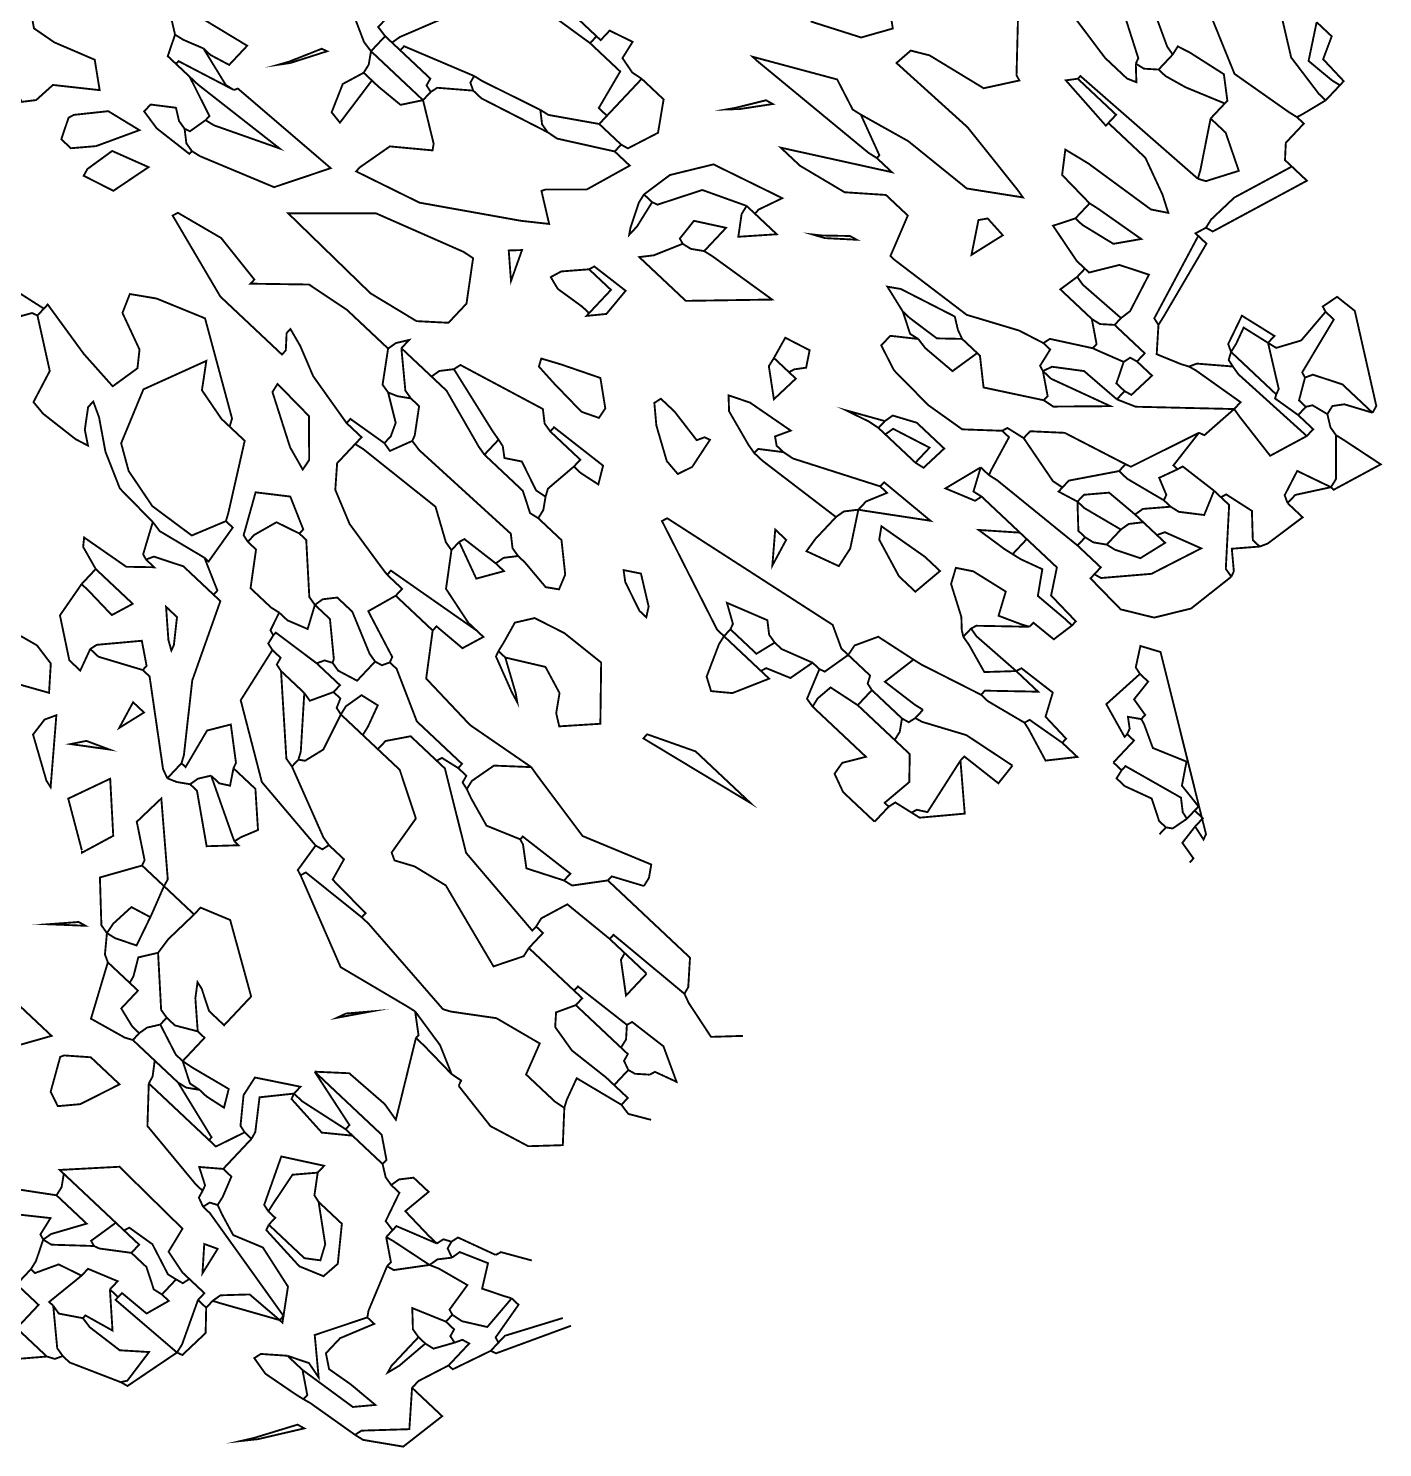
# Model space of a CAD drawing. Header units: inches. Extents: x -3368894 to 5148796, y 84 to 10864301.
# Drawn here: x 503432.656 to 503435.829, y 4346116.217 to 4346119.541 of the extents above; entities that cross this region are included whole.
import ezdxf

# ---------------------------------------------------------------- set-up
doc = ezdxf.new("R2010")
doc.units = ezdxf.units.IN
doc.header["$MEASUREMENT"] = 0
doc.layers.add('cp_alberi_linea', color=103, linetype='Continuous')

# ---------------------------------------------------------------- blocks, each defined once
blk = doc.blocks.new('A$C03A07DC0')
at = {"layer": 'cp_alberi_linea', "const_width": 0.00661}
for points in [[(5.2227, 21.4623), (5.2955, 21.4689), (5.3087, 21.5351), (5.3285, 21.5351)], [(4.9647, 20.953), (4.9581, 20.9265), (4.892, 20.8868), (4.8589, 20.953), (5.2161, 21.5086), (5.2359, 21.5152), (5.2227, 21.4623)], [(5.0772, 21.0654), (5.0838, 21.0853), (5.1235, 21.1647), (5.0772, 21.2837), (5.1499, 21.33), (5.1632, 21.4226), (5.183, 21.4226)], [(5.2558, 21.1382), (5.2359, 21.1382), (5.183, 21.3565), (5.2161, 21.3962), (5.2227, 21.4226)], [(5.2227, 21.4623), (5.183, 21.4623), (5.183, 21.4226)], [(5.183, 21.4226), (5.2227, 21.4226)], [(5.2227, 21.4226), (5.2822, 21.4094), (5.2955, 21.3896)], [(5.2558, 21.1382), (5.2889, 21.1448), (5.2889, 21.1845), (5.2558, 21.2837), (5.2955, 21.3565), (5.2955, 21.3896)], [(5.2955, 21.3896), (5.3285, 21.3896)], [(5.2558, 21.1382), (5.2558, 21.0985)], [(5.1499, 21.0654), (5.1499, 21.0985), (5.2227, 21.0985), (5.2558, 21.0985)], [(3.8799, 20.8802), (3.8733, 20.9133), (3.8468, 21.0654), (4.0254, 21.0059), (4.0254, 20.9927)], [(4.9647, 20.953), (5.1235, 20.9397), (5.1632, 21.0654), (5.1499, 21.0654)], [(5.0772, 21.0654), (5.0573, 21.0654), (5.0441, 20.9993), (4.9647, 20.9927), (4.9647, 20.953)], [(5.0772, 21.0654), (5.1036, 21.0257), (5.1301, 21.0588), (5.1499, 21.0654)], [(8.0076, 21.0654), (8.259, 20.9397), (8.2656, 20.9199)], [(8.0076, 21.0257), (8.1928, 20.9199), (8.2259, 20.9199)], [(3.8799, 20.8802), (3.9923, 20.986), (4.0254, 20.9927)], [(4.0254, 20.9927), (4.0651, 20.867), (4.1577, 20.8934), (4.1709, 20.9199)], [(4.0254, 20.9927), (4.1312, 20.9199), (4.1709, 20.9199)], [(4.1709, 20.9199), (4.1709, 20.953), (4.1709, 20.9927), (4.3231, 20.9662), (4.3495, 20.953)], [(5.3682, 20.7744), (5.3748, 20.8008), (5.4145, 20.9199), (5.3285, 20.9927), (5.3285, 20.953), (5.3285, 20.9199)], [(4.3495, 20.953), (4.3495, 20.9199), (4.2768, 20.8471), (4.2966, 20.7413), (4.3165, 20.7347)], [(4.4951, 20.953), (4.4884, 20.9199), (4.3165, 20.7744), (4.3165, 20.7347)], [(4.3495, 20.953), (4.4223, 20.8868), (4.4752, 20.9464), (4.4951, 20.953)], [(4.4951, 20.953), (4.6737, 20.9265), (4.7861, 20.8537), (4.8457, 20.7479), (4.839, 20.5958), (4.8192, 20.5958)], [(8.808, 20.7744), (8.8014, 20.8074), (8.722, 20.9265), (8.55, 20.953), (8.55, 20.8471), (8.55, 20.8074)], [(3.5888, 20.5561), (3.5822, 20.5362), (3.5227, 20.5495), (3.516, 20.6288), (3.7079, 20.9133), (3.7343, 20.9199)], [(3.7343, 20.9199), (3.7343, 20.7744), (3.7806, 20.6751), (3.8071, 20.6619)], [(3.7343, 20.9199), (3.7806, 20.8273), (3.8137, 20.8008), (3.8468, 20.8074)], [(3.8468, 20.8074), (3.8733, 20.8471), (3.8799, 20.8802)], [(5.2558, 20.6288), (5.2359, 20.6355), (5.2227, 20.7744), (5.3021, 20.8141), (5.3087, 20.9199), (5.3285, 20.9199)], [(5.3285, 20.9199), (5.3484, 20.781), (5.3682, 20.7744)], [(8.0804, 20.8471), (8.0804, 20.8802), (8.2193, 20.9001), (8.2259, 20.9199)], [(8.2259, 20.9199), (8.2656, 20.9199)], [(8.2656, 20.9199), (8.4045, 20.867), (8.4045, 20.8471)], [(8.55, 20.8074), (8.6625, 20.9001), (8.7816, 20.781), (8.808, 20.7744)], [(5.5071, 20.8471), (5.5865, 20.8537), (5.5998, 20.7016), (5.6196, 20.7016)], [(5.5071, 20.8471), (5.5402, 20.6553), (5.613, 20.5098), (5.6196, 20.4833)], [(5.6196, 20.7016), (5.7453, 20.8405), (5.8644, 20.7347), (5.871, 20.7016)], [(8.1201, 20.5958), (8.087, 20.6024), (8.0473, 20.7016), (8.1267, 20.7479), (8.0936, 20.8207), (8.0804, 20.8471)], [(8.0804, 20.8471), (8.2127, 20.8537), (8.259, 20.7744), (8.2656, 20.7347)], [(8.4045, 20.8471), (8.3714, 20.8471), (8.2987, 20.8471), (8.3053, 20.8207), (8.3317, 20.8074)], [(8.4045, 20.8471), (8.517, 20.8074), (8.55, 20.8074)], [(3.8468, 20.8074), (3.86, 20.7479), (3.8799, 20.7347)], [(3.9196, 20.7347), (3.9196, 20.7744), (3.9196, 20.8074), (3.9526, 20.8074)], [(3.9526, 20.8074), (4.0915, 20.7611), (4.0651, 20.5891), (4.0585, 20.5561)], [(3.9526, 20.8074), (3.9592, 20.4833), (3.9526, 20.4502)], [(4.5678, 20.6619), (4.5414, 20.6751), (4.4951, 20.8074), (4.6803, 20.7413), (4.8126, 20.6222), (4.8192, 20.5958)], [(5.3682, 20.7744), (5.4013, 20.6288), (5.4013, 20.5958)], [(6.85, 20.8074), (6.9294, 20.7281), (6.8963, 20.5891), (6.8831, 20.5561)], [(7.2866, 20.7744), (7.3263, 20.7016), (7.3196, 20.6619)], [(7.9348, 20.8074), (7.9878, 20.7082), (8.0076, 20.7016)], [(8.3317, 20.8074), (8.3251, 20.781), (8.2987, 20.7744), (8.2987, 20.7347)], [(8.3317, 20.8074), (8.3979, 20.7678), (8.4045, 20.7347)], [(8.808, 20.7744), (8.8345, 20.5825), (8.8411, 20.5561)], [(3.8071, 20.6619), (3.8799, 20.7016), (3.8799, 20.7347)], [(3.8799, 20.7347), (3.9196, 20.7347)], [(3.9196, 20.7347), (3.9328, 20.6355), (3.9196, 20.6288)], [(4.3165, 20.7016), (4.4024, 20.7347), (4.4554, 20.6619), (4.462, 20.6288)], [(4.3165, 20.7347), (4.3165, 20.7016)], [(5.2558, 20.6288), (5.2558, 20.6619), (5.2558, 20.7347), (5.3815, 20.5958), (5.4013, 20.5958)], [(5.6196, 20.7016), (5.8313, 20.7413), (5.8511, 20.7082), (5.871, 20.7016)], [(7.1014, 20.4833), (7.0815, 20.4899), (7.0683, 20.6288), (7.1278, 20.7479), (7.1543, 20.6685), (7.1741, 20.6619)], [(8.2656, 20.7347), (8.259, 20.7148), (8.1531, 20.7016), (8.1796, 20.5891), (8.1928, 20.5561)], [(8.2656, 20.7347), (8.2987, 20.7347)], [(8.2987, 20.7347), (8.345, 20.6156), (8.3979, 20.6685), (8.4045, 20.7016)], [(8.4045, 20.7347), (8.4045, 20.7016)], [(8.4045, 20.7347), (8.5236, 20.7214), (8.5699, 20.7082), (8.5434, 20.7016), (8.4442, 20.7016), (8.4045, 20.7016)], [(8.4773, 20.523), (8.4773, 20.5561), (8.5963, 20.5032), (8.6691, 20.5032), (8.7022, 20.5495), (8.6889, 20.6421), (8.6823, 20.7545), (8.7419, 20.7016), (8.7683, 20.4833)], [(4.3165, 20.7016), (4.3297, 20.5627), (4.3495, 20.5561)], [(4.5678, 20.6619), (4.5678, 20.7016), (4.667, 20.6751), (4.7067, 20.5891), (4.7134, 20.5561)], [(5.871, 20.7016), (5.8842, 20.6355), (5.9107, 20.6288)], [(8.0076, 20.7016), (8.0539, 20.5627), (8.0804, 20.5561)], [(3.5888, 20.5561), (3.5888, 20.5958), (3.8005, 20.6421), (3.8071, 20.6619)], [(3.8071, 20.4833), (3.8997, 20.6222), (3.9196, 20.6288)], [(3.9196, 20.6288), (3.9196, 20.4502), (3.9196, 20.4105)], [(4.462, 20.6288), (4.462, 20.5958)], [(4.462, 20.6288), (4.5347, 20.5627), (4.5678, 20.5561)], [(4.5678, 20.6619), (4.5678, 20.6288), (4.5678, 20.5958)], [(4.892, 20.3378), (4.892, 20.3775), (4.892, 20.4833), (4.978, 20.5362), (4.9846, 20.6619), (5.0044, 20.6619)], [(4.9647, 20.3378), (4.9581, 20.3709), (4.9316, 20.4502), (5.011, 20.5032), (5.0044, 20.6288), (5.0044, 20.6619)], [(5.0044, 20.6619), (5.0838, 20.6487), (5.0904, 20.5561), (5.1102, 20.5561)], [(5.2558, 20.6288), (5.3352, 20.5495), (5.3021, 20.4436), (5.2955, 20.4105)], [(5.2558, 20.6288), (5.2624, 20.4436), (5.2558, 20.4105)], [(5.7254, 20.4833), (5.7254, 20.523), (5.7254, 20.5561), (5.7982, 20.6222), (5.9107, 20.609), (5.9107, 20.6288)], [(5.8379, 20.1923), (5.8379, 20.2319), (5.8379, 20.4502), (5.9107, 20.4039), (5.957, 20.4105), (5.9834, 20.4767), (5.9834, 20.5958), (5.9834, 20.6288)], [(5.9107, 20.6288), (5.9437, 20.6288), (5.9834, 20.6288)], [(7.1741, 20.6619), (7.2072, 20.6222), (7.2138, 20.5958)], [(7.3196, 20.6619), (7.2866, 20.6619), (7.2866, 20.6288), (7.2866, 20.5958)], [(7.3196, 20.6619), (7.3593, 20.4833), (7.4387, 20.5098), (7.4652, 20.523)], [(8.9138, 20.6288), (9.0528, 20.5362), (9.0991, 20.4965), (9.0594, 20.523), (8.9205, 20.6024), (8.9138, 20.6288)], [(4.3495, 20.5561), (4.4157, 20.5296), (4.4421, 20.5891), (4.462, 20.5958)], [(4.462, 20.5958), (4.4951, 20.4502), (4.4951, 20.4105)], [(4.5678, 20.5958), (4.6075, 20.5627), (4.6406, 20.5561)], [(4.5678, 20.5958), (4.5678, 20.5561)], [(4.7861, 20.4833), (4.7861, 20.523), (4.7861, 20.5958), (4.8192, 20.5958)], [(5.4013, 20.5958), (5.4675, 20.3709), (5.4741, 20.3378)], [(7.2138, 20.5958), (7.2006, 20.5627), (7.1741, 20.5561), (7.1741, 20.523)], [(7.1741, 20.3047), (7.2403, 20.2716), (7.28, 20.3047), (7.2998, 20.4039), (7.2866, 20.5561), (7.2866, 20.5958)], [(7.2138, 20.5958), (7.2469, 20.5958), (7.2866, 20.5958)], [(7.4652, 20.523), (7.5644, 20.609), (7.6504, 20.523), (7.6901, 20.3775), (7.6636, 20.1989)], [(8.0804, 20.5561), (8.1068, 20.5627), (8.1201, 20.5958)], [(8.1201, 20.5958), (8.1597, 20.5627), (8.1928, 20.5561)], [(3.5888, 20.5561), (3.7211, 20.5627), (3.8005, 20.5164), (3.8071, 20.4833)], [(4.0585, 20.5561), (4.0254, 20.5561), (4.0519, 20.3642), (4.0585, 20.3378)], [(4.0585, 20.5561), (4.29, 20.2981), (4.3165, 20.2319)], [(4.0585, 20.5561), (4.1974, 20.5428), (4.204, 20.523)], [(4.204, 20.523), (4.3495, 20.5362), (4.3495, 20.5561)], [(4.204, 20.523), (4.4554, 20.4304), (4.462, 20.4105)], [(4.5678, 20.5561), (4.5744, 20.437), (4.6406, 20.3775), (4.6737, 20.3775)], [(4.6406, 20.5561), (4.6737, 20.4105), (4.6737, 20.3775)], [(4.6406, 20.5561), (4.6737, 20.5561), (4.7134, 20.5561)], [(4.7134, 20.5561), (4.7398, 20.5164), (4.7464, 20.4833)], [(5.2955, 20.4105), (5.2822, 20.3907), (5.2492, 20.3576), (5.1896, 20.2518), (5.1367, 20.2253), (5.1036, 20.2782), (5.0772, 20.4105), (5.1566, 20.4502), (5.1235, 20.5296), (5.1102, 20.5561)], [(5.1102, 20.5561), (5.2359, 20.4172), (5.2558, 20.4105)], [(6.7772, 20.0864), (6.7772, 20.1195), (6.7772, 20.4833), (6.8566, 20.5495), (6.8831, 20.5561)], [(6.8831, 20.5561), (6.9029, 20.2319), (6.9227, 20.2319)], [(7.1014, 20.4833), (7.141, 20.5164), (7.1741, 20.523)], [(7.1741, 20.523), (7.1741, 20.3378), (7.1741, 20.3047)], [(7.4652, 19.544), (7.4652, 19.5771), (7.5049, 19.974), (7.4916, 20.0004), (7.399, 20.1327), (7.3593, 20.3047), (7.4718, 20.3444), (7.4718, 20.4833), (7.4652, 20.523)], [(8.1201, 20.523), (8.1201, 20.4833), (8.1134, 20.3642), (8.0076, 20.3775), (8.0076, 20.3047), (8.0473, 20.2716), (8.0804, 20.265)], [(8.0804, 20.5561), (8.0936, 20.5296), (8.1201, 20.523)], [(8.1201, 20.523), (8.173, 20.3775), (8.1928, 20.3775)], [(8.1928, 20.5561), (8.2193, 20.4039), (8.2259, 20.3775)], [(8.1928, 20.5561), (8.292, 20.4767), (8.2987, 20.4502)], [(8.2987, 20.4502), (8.4574, 20.5098), (8.4773, 20.523)], [(8.4773, 20.523), (8.6493, 20.4304), (8.7485, 20.5428), (8.7352, 20.4833), (8.7683, 20.4105)], [(8.7683, 20.4105), (8.8279, 20.3378), (8.8543, 20.3312), (8.8675, 20.3973), (8.8477, 20.523), (8.8411, 20.5561)], [(8.7683, 20.4833), (8.8212, 20.5561), (8.8411, 20.5561)], [(3.9196, 20.4105), (3.9063, 20.3841), (3.8005, 20.351), (3.774, 20.4833), (3.8071, 20.4833)], [(3.8071, 20.4833), (3.8269, 20.3841), (3.8865, 20.4039), (3.9196, 20.4105)], [(4.6737, 20.3775), (4.7464, 20.4502), (4.7464, 20.4833)], [(4.7464, 20.4833), (4.7861, 20.4833)], [(4.7861, 20.4833), (4.8126, 20.1195), (4.8192, 20.0864)], [(5.4741, 20.3378), (5.5998, 20.3179), (5.5865, 20.4502), (5.5799, 20.4833)], [(5.5799, 20.4833), (5.6196, 20.4833)], [(5.6196, 20.4833), (5.6461, 20.4767), (5.6527, 20.4502)], [(5.6527, 20.4502), (5.6924, 20.4767), (5.7254, 20.4833)], [(5.7254, 20.4833), (5.7254, 20.3378), (5.7254, 20.3047)], [(7.1014, 20.4833), (7.1212, 20.265), (7.141, 20.265)], [(8.7683, 20.4833), (8.7683, 20.4502), (8.7683, 20.4105)], [(3.9196, 20.4105), (3.946, 20.4238), (3.9526, 20.4502)], [(3.9526, 20.4502), (4.032, 20.351), (4.0585, 20.3378)], [(5.6527, 20.4502), (5.6527, 20.3378), (5.6527, 20.3047)], [(8.2259, 20.3775), (8.2788, 20.4502), (8.2987, 20.4502)], [(4.462, 20.4105), (4.5281, 20.179), (4.6075, 20.0864), (4.6406, 20.0864)], [(4.462, 20.4105), (4.4951, 20.4105)], [(4.4951, 20.4105), (4.6406, 20.3047), (4.6737, 20.3047)], [(4.6737, 20.3775), (4.6935, 20.3047), (4.6737, 20.3047)], [(5.2558, 20.4105), (5.2955, 20.4105)], [(6.9227, 20.4105), (7.0286, 20.4105), (6.9492, 20.3113), (6.9227, 20.3047)], [(6.9227, 20.4105), (6.9227, 20.3378), (6.9227, 20.3047)], [(8.0804, 20.265), (8.0804, 20.3047), (8.1862, 20.3378), (8.1928, 20.3775)], [(8.1928, 20.3775), (8.2259, 20.3775)], [(4.0254, 20.1592), (4.1048, 20.2253), (4.0717, 20.3113), (4.0585, 20.3378)], [(4.892, 20.3378), (4.892, 20.3047)], [(4.892, 20.3047), (4.9846, 20.1923), (4.9713, 20.3047), (4.9647, 20.3378)], [(4.892, 20.3378), (4.9316, 20.3378), (4.9647, 20.3378)], [(5.4741, 20.3378), (5.5005, 20.1923), (5.5799, 20.1526), (5.6196, 20.1592)], [(4.6406, 20.0864), (4.6803, 20.265), (4.6737, 20.3047)], [(4.892, 20.3047), (4.892, 20.1592), (4.892, 20.1195)], [(5.6527, 20.3047), (5.6461, 20.2782), (5.6196, 20.265), (5.6196, 20.1923), (5.6196, 20.1592)], [(5.6527, 20.3047), (5.6924, 20.3047), (5.7254, 20.3047)], [(5.7254, 20.3047), (5.7453, 20.1923), (5.8048, 20.1856), (5.8379, 20.1923)], [(6.9227, 20.3047), (6.9227, 20.265), (6.9227, 20.2319)], [(7.141, 20.265), (7.141, 20.3047), (7.1741, 20.3047)], [(8.4773, 20.0467), (8.4971, 20.0533), (8.5103, 20.2253), (8.4773, 20.3113), (8.4111, 20.3179), (8.2987, 20.2319), (8.2987, 20.1592), (8.2987, 20.1195)], [(8.55, 19.8681), (8.5633, 19.9012), (8.5897, 19.9806), (8.55, 20.0864), (8.5897, 20.2452), (8.6956, 20.3179), (8.6956, 20.3047)], [(8.5897, 19.835), (8.5897, 19.8681), (8.6757, 20.3047), (8.6956, 20.3047)], [(8.6956, 20.3047), (8.7948, 20.1129), (8.808, 20.0864)], [(8.6956, 20.3047), (8.7022, 20.1658), (8.7749, 20.093), (8.808, 20.0864)], [(4.1709, 20.1923), (4.1709, 20.2319), (4.1709, 20.265), (4.2701, 20.2584), (4.2768, 20.2319)], [(4.204, 20.1592), (4.2768, 20.1923), (4.2768, 20.2319)], [(4.2768, 20.2319), (4.3165, 20.2319)], [(4.3165, 20.2319), (4.3231, 20.0798), (4.3892, 19.9872), (4.4223, 19.974)], [(4.4223, 19.974), (4.4223, 20.0136), (4.3495, 20.2319), (4.4884, 20.0864), (4.4951, 20.0467)], [(6.2348, 20.265), (6.3274, 19.835), (6.3076, 19.835), (6.2348, 20.0004), (6.2348, 20.2319), (6.2348, 20.265)], [(6.9227, 20.2319), (6.936, 20.0401), (7.0352, 20.007), (7.0683, 20.0136)], [(7.141, 20.265), (7.141, 20.0864), (7.141, 20.0467)], [(8.0473, 20.1923), (8.0737, 20.2319), (8.0804, 20.265)], [(8.2987, 20.1195), (8.3913, 20.2386), (8.4442, 20.265), (8.4773, 20.2187), (8.4773, 20.0864), (8.4773, 20.0467)], [(3.2978, 20.1195), (3.2978, 20.1592), (3.2978, 20.1923), (3.655, 20.0732), (3.6616, 20.0467)], [(4.1312, 20.0467), (4.1312, 20.0864), (4.1312, 20.1923), (4.1709, 20.1923)], [(4.1709, 20.1923), (4.1775, 20.1658), (4.204, 20.1592)], [(5.183, 20.1923), (5.2955, 20.179), (5.2955, 20.0996), (5.2492, 19.9607), (5.2095, 19.9343), (5.183, 20.1195), (5.183, 20.1923)], [(5.7254, 20.1195), (5.8313, 20.1592), (5.8379, 20.1923)], [(6.6714, 19.6168), (6.678, 19.6498), (6.7243, 19.9144), (6.6317, 20.1592), (6.6714, 20.1856), (6.7045, 20.1923)], [(6.7045, 20.1923), (6.7574, 20.0864), (6.7772, 20.0864)], [(7.6504, 20.1526), (7.6438, 20.1923), (7.6636, 20.1989)], [(7.9745, 19.7954), (7.9745, 19.835), (7.9745, 20.1195), (8.0274, 20.1923), (8.0473, 20.1923)], [(8.0473, 20.1923), (8.0473, 20.0864), (8.0473, 20.0467)], [(4.0254, 20.1592), (3.9923, 20.1526), (3.7013, 20.0864), (3.7013, 20.0467)], [(3.7013, 20.0467), (4.0188, 20.1327), (4.0254, 20.1592)], [(4.204, 20.1592), (4.2371, 20.0666), (4.2437, 20.0467)], [(5.871, 19.7954), (5.871, 19.7623), (5.7254, 19.3588), (5.7056, 19.3654), (5.5799, 20.0467), (5.6196, 20.1261), (5.6196, 20.1592)], [(5.6196, 20.1592), (5.7188, 20.1393), (5.7254, 20.1195)], [(7.6504, 20.1526), (7.6041, 20.0533), (7.5776, 19.9078)], [(7.6504, 20.1526), (7.6438, 20.0136), (7.6438, 19.974)], [(7.6438, 19.974), (7.9018, 20.1195), (7.8885, 20.0533), (7.8951, 19.888), (7.9745, 19.7954)], [(8.8411, 20.0864), (8.9072, 20.1459), (9.0197, 20.1393), (9.0263, 20.1195)], [(3.2978, 20.1195), (3.2978, 20.0864), (3.2514, 20.0467), (3.1588, 20.0467), (3.1588, 20.0136)], [(3.2978, 20.1195), (3.516, 20.0467), (3.6285, 20.0401), (3.6616, 20.0467)], [(4.6406, 20.0864), (4.6538, 20.0203), (4.6737, 20.0136)], [(4.6737, 20.0136), (4.6737, 20.0467), (4.7993, 20.0798), (4.8192, 20.0864)], [(4.8192, 20.0467), (4.8986, 20.0864), (4.892, 20.1195)], [(4.8192, 20.0467), (4.9581, 20.007), (4.9184, 20.1129), (4.892, 20.1195)], [(4.8192, 20.0864), (4.8192, 20.0467)], [(5.7254, 20.1195), (5.7254, 20.0864)], [(5.7254, 20.0864), (5.818, 20.0666), (5.8511, 19.9806), (5.871, 19.974)], [(5.7254, 20.0864), (5.7651, 19.974), (5.7651, 19.9409)], [(6.7772, 20.0864), (6.8764, 20.007), (6.8831, 19.974)], [(8.2259, 20.0467), (8.292, 20.093), (8.2987, 20.1195)], [(8.808, 20.0864), (8.8411, 20.0864)], [(8.8411, 20.0467), (8.9932, 20.1129), (9.0263, 20.1195)], [(8.8411, 20.0864), (8.8411, 20.0467)], [(9.0263, 20.1195), (9.0395, 19.835), (9.0263, 19.835)], [(9.0263, 20.1195), (9.2314, 20.0732), (9.238, 20.0467)], [(3.0464, 20.0467), (3.0464, 20.0136), (3.0199, 19.8549), (2.9405, 19.7358), (2.8082, 19.6697), (2.6098, 19.6498), (2.6098, 19.5771), (2.6098, 19.544)], [(2.8678, 19.835), (2.9868, 19.9078), (2.9802, 20.0136), (2.9736, 20.0467)], [(2.8678, 19.835), (2.8678, 19.8681), (2.8678, 19.9078), (2.9472, 19.9409), (2.9538, 20.0467), (2.9736, 20.0467)], [(2.9736, 20.0467), (3.0133, 20.0467), (3.0464, 20.0467)], [(3.0464, 20.0467), (3.139, 20.0203), (3.1588, 20.0136)], [(3.6616, 20.0467), (3.7013, 20.0335), (3.7013, 20.0467)], [(4.0585, 19.835), (4.0585, 19.8549), (3.9659, 19.9144), (3.9196, 20.0136), (4.0585, 20.0533), (4.0982, 20.0467)], [(4.0982, 20.0467), (4.1048, 19.8681), (4.0982, 19.835)], [(4.0982, 20.0467), (4.1312, 20.0467)], [(4.1312, 20.0467), (4.1643, 20.007), (4.1709, 19.974)], [(4.1709, 19.974), (4.2238, 20.0467), (4.2437, 20.0467)], [(4.2437, 20.0467), (4.3231, 19.9144), (4.3495, 19.9078)], [(4.4223, 19.974), (4.4752, 20.0467), (4.4951, 20.0467)], [(4.4951, 20.0467), (4.6075, 19.8615), (4.5347, 19.7755), (4.5347, 19.7623)], [(5.1102, 19.835), (5.0904, 19.835), (5.0772, 20.0467), (5.2095, 19.8549), (5.2227, 19.835)], [(6.9955, 19.1802), (6.9955, 19.2132), (6.9955, 19.286), (7.0815, 19.4448), (7.227, 19.4646), (7.2403, 19.4911), (7.2072, 19.5572), (7.1807, 19.6829), (7.2138, 19.7954), (7.2733, 20.0004), (7.1741, 20.0533), (7.141, 20.0467)], [(7.0683, 20.0136), (7.0683, 20.0467), (7.1014, 20.0467), (7.141, 20.0467)], [(8.0473, 20.0467), (8.1134, 19.9607), (8.1002, 19.802), (8.0804, 19.7954)], [(8.0473, 20.0467), (8.0473, 20.0136)], [(8.4442, 20.0136), (8.4376, 19.9872), (8.2722, 19.9144), (8.1928, 20.0467), (8.2259, 20.0467)], [(8.2259, 20.0467), (8.292, 19.9872), (8.4111, 20.007), (8.4442, 20.0136)], [(8.4773, 20.0467), (8.4442, 20.0467), (8.4442, 20.0136)], [(8.8411, 20.0467), (8.808, 20.0467), (8.808, 20.0136), (8.808, 19.974)], [(9.1652, 19.7954), (9.1718, 19.835), (9.1586, 19.9673), (9.0925, 20.0467), (9.2181, 20.06), (9.238, 20.0467)], [(9.238, 20.0467), (9.3107, 19.8681), (9.3107, 19.835)], [(3.2978, 19.544), (3.2911, 19.5109), (3.2316, 19.3918), (3.1787, 19.3522), (3.1324, 19.3918), (3.0861, 19.5043), (3.1985, 19.7491), (3.1655, 19.9806), (3.1588, 20.0136)], [(3.3705, 19.7954), (3.3705, 19.835), (3.3705, 19.8681), (3.4367, 19.9938), (3.5425, 19.9343), (3.5557, 19.9078)], [(4.0982, 19.835), (4.1709, 19.8218), (4.1709, 19.9409), (4.1709, 19.974)], [(4.4223, 19.974), (4.4157, 19.9541), (4.3495, 19.9409), (4.3495, 19.9078)], [(4.6406, 19.5771), (4.7001, 19.4977), (4.7464, 19.4977), (4.7795, 19.5903), (4.7861, 19.7623), (4.7663, 19.9078), (4.6737, 20.0136)], [(5.871, 19.7954), (5.904, 19.802), (6.0165, 19.8483), (6.043, 19.8946), (5.9967, 19.9541), (5.871, 20.0136), (5.871, 19.974)], [(5.871, 19.974), (5.871, 19.835), (5.871, 19.7954)], [(6.8831, 19.7623), (6.8698, 19.7623), (6.85, 19.974), (6.8831, 19.974)], [(6.8831, 19.3588), (6.8831, 19.3985), (7.0484, 19.6564), (7.0881, 20.0136), (7.0683, 20.0136)], [(6.8831, 19.974), (6.9426, 19.8483), (6.8897, 19.7821), (6.8831, 19.7623)], [(7.5776, 19.9078), (7.6305, 19.974), (7.6438, 19.974)], [(7.9745, 19.7954), (8.0274, 20.0136), (8.0473, 20.0136)], [(8.0473, 20.0136), (8.0804, 19.835), (8.0804, 19.7954)], [(8.6625, 19.974), (8.7617, 19.9938), (8.6823, 19.9277), (8.6625, 19.974)], [(8.8411, 19.3985), (8.8411, 19.3786), (8.6889, 19.5241), (8.6956, 19.835), (8.7882, 19.8549), (8.808, 19.9409), (8.808, 19.974)], [(8.808, 19.974), (8.8345, 19.9673), (8.8411, 19.9409)], [(9.0263, 19.835), (9.0065, 19.835), (8.9998, 19.9475), (8.9138, 19.974), (8.9138, 19.9409)], [(5.8379, 19.7954), (5.818, 19.7887), (5.7784, 19.7226), (5.7254, 19.8681), (5.7585, 19.9078), (5.7651, 19.9409)], [(5.7651, 19.9409), (5.8379, 19.921), (5.8379, 19.8284), (5.8379, 19.7954)], [(8.8411, 19.6895), (8.8212, 19.6961), (8.808, 19.7954), (8.8477, 19.9078), (8.8411, 19.9409)], [(8.8411, 19.9409), (8.8808, 19.9409), (8.9138, 19.9409)], [(8.8808, 19.7623), (8.8808, 19.7954), (8.8808, 19.835), (8.9205, 19.9078), (8.9138, 19.9409)], [(3.3705, 19.7954), (3.5293, 19.8946), (3.5557, 19.9078)], [(3.5557, 19.9078), (3.5756, 19.3588), (3.5888, 19.3588)], [(3.6285, 19.544), (3.6285, 19.5771), (3.6285, 19.7226), (3.6814, 19.8549), (3.7145, 19.9144), (3.7476, 19.8615), (3.7806, 19.5903), (3.8005, 19.4977), (3.8733, 19.5506), (3.8799, 19.6895)], [(3.9526, 19.6895), (3.9526, 19.7226), (3.9262, 19.8483), (3.8468, 19.9078), (3.8733, 19.7226), (3.8799, 19.6895)], [(4.2768, 19.0346), (4.2768, 19.0743), (4.2768, 19.1074), (4.4818, 18.7634), (4.4818, 18.856), (4.4421, 19.0346), (4.3495, 19.1471), (4.3495, 19.2529), (4.4951, 19.3058), (4.4951, 19.3257), (4.462, 19.6432), (4.376, 19.8152), (4.3495, 19.9078)], [(4.9316, 19.6895), (4.8986, 19.6961), (4.8589, 19.7755), (4.8589, 19.9078), (4.9581, 19.9012), (4.9647, 19.8681)], [(5.2227, 19.835), (5.3418, 19.9078), (5.4145, 19.921), (5.4542, 19.802), (5.4013, 19.7954), (5.2955, 19.7954)], [(7.5049, 19.286), (7.6438, 19.6101), (7.5842, 19.8747), (7.5776, 19.9078)], [(9.0263, 19.7954), (9.1255, 19.9012), (9.152, 19.7954), (9.1652, 19.7954)], [(3.9526, 19.6895), (4.0254, 19.6498), (4.0585, 19.7954), (4.0585, 19.835)], [(4.0585, 19.835), (4.0982, 19.835)], [(4.9647, 19.8681), (4.9316, 19.8681), (4.892, 19.8681), (4.9316, 19.7292), (4.9647, 19.7226)], [(4.9647, 19.8681), (4.9647, 19.7623), (4.9647, 19.7226)], [(5.1102, 19.835), (5.1102, 19.8681), (5.183, 19.835), (5.2227, 19.835)], [(5.1102, 19.835), (5.2492, 19.544), (5.2558, 19.5043)], [(5.2227, 19.835), (5.2624, 19.802), (5.2955, 19.7954)], [(8.4442, 19.7954), (8.4442, 19.835), (8.517, 19.8615), (8.55, 19.8681)], [(8.55, 19.8681), (8.5633, 19.8417), (8.5897, 19.835)], [(8.55, 19.7954), (8.5765, 19.802), (8.5897, 19.835)], [(9.0263, 19.835), (9.0263, 19.7954)], [(9.2049, 19.6895), (9.3041, 19.802), (9.3107, 19.835)], [(9.3107, 19.835), (9.3372, 19.8218), (9.3504, 19.7954)], [(3.2978, 19.7954), (3.2845, 19.7954), (3.225, 19.7226), (3.2514, 19.5837), (3.2647, 19.5374), (3.2978, 19.544)], [(3.2978, 19.7954), (3.3507, 19.6564), (3.3705, 19.5771), (3.3705, 19.544)], [(3.2978, 19.7954), (3.3374, 19.7954), (3.3705, 19.7954)], [(5.2955, 19.7954), (5.3285, 19.4712), (5.3285, 19.4315)], [(5.8379, 19.7954), (5.871, 19.7954)], [(7.6835, 19.7954), (7.7827, 19.7226), (7.7496, 19.7358), (7.6835, 19.7954)], [(8.0804, 19.7954), (8.0473, 19.7954), (8.1333, 19.6564), (8.206, 19.6697), (8.292, 19.7358), (8.2987, 19.7623)], [(8.0804, 19.7954), (8.173, 19.716), (8.2722, 19.7887), (8.2987, 19.7954)], [(8.2987, 19.7954), (8.2987, 19.7623)], [(8.2987, 19.7954), (8.4045, 19.7954), (8.4442, 19.7954)], [(8.4045, 19.3985), (8.517, 19.4977), (8.55, 19.7623), (8.55, 19.7954)], [(8.4442, 19.7954), (8.4971, 19.7292), (8.5302, 19.7887), (8.55, 19.7954)], [(9.0594, 19.6895), (9.0263, 19.6895), (8.9866, 19.7954), (9.0263, 19.7954)], [(9.1652, 19.7954), (9.2115, 19.7226), (9.2049, 19.6895)], [(9.3504, 19.7954), (9.4894, 19.6697), (9.496, 19.6498)], [(9.3504, 19.7954), (9.3504, 19.6895), (9.3504, 19.6498)], [(4.5347, 19.7623), (4.6406, 19.7424), (4.6472, 19.6168), (4.6406, 19.5771)], [(4.5347, 19.7623), (4.5347, 19.7226), (4.5347, 19.6895)], [(5.4741, 19.6697), (5.4741, 19.7226), (5.5733, 19.7491), (5.4741, 19.6697)], [(6.8831, 19.7623), (6.9294, 19.6432), (6.8963, 19.5374), (6.8831, 19.5043)], [(8.2987, 19.7623), (8.4045, 19.7226), (8.4045, 19.6895)], [(8.8808, 19.7623), (8.8411, 19.7623), (8.8411, 19.7226), (8.8411, 19.6895)], [(8.8808, 19.7623), (8.9469, 19.6697), (8.9535, 19.6498)], [(3.8799, 19.6895), (3.9196, 19.6895), (3.9526, 19.6895)], [(4.6075, 19.4712), (4.5811, 19.372), (4.5546, 19.4117), (4.4951, 19.6168), (4.5215, 19.6564), (4.5347, 19.6895)], [(4.5347, 19.6895), (4.5943, 19.6234), (4.6075, 19.5043), (4.6075, 19.4712)], [(4.9316, 19.6895), (4.9647, 19.6895)], [(4.9316, 19.6895), (4.9978, 19.5638), (4.9713, 19.6498), (4.9647, 19.6895)], [(4.9647, 19.7226), (4.9647, 19.6895)], [(6.4531, 19.2529), (6.42, 19.2463), (6.3406, 19.2265), (6.2811, 19.2662), (6.248, 19.3786), (6.2348, 19.544), (6.3936, 19.6895), (6.4994, 19.5903), (6.4729, 19.5506), (6.4134, 19.5109), (6.3803, 19.4117), (6.4531, 19.286)], [(8.3317, 19.4712), (8.3913, 19.6895), (8.4045, 19.6895)], [(8.4045, 19.6895), (8.4045, 19.4315), (8.4045, 19.3985)], [(8.8411, 19.6895), (8.8411, 19.6498)], [(9.0594, 19.6895), (9.0858, 19.6035), (9.1652, 19.5638), (9.1652, 19.544)], [(9.0594, 19.6895), (9.2049, 19.6697), (9.2049, 19.6895)], [(8.2656, 19.4315), (8.259, 19.4712), (8.2259, 19.6168), (8.2854, 19.6498), (8.2987, 19.5771), (8.2987, 19.544)], [(8.8411, 19.6498), (8.8411, 19.4315), (8.8411, 19.3985)], [(8.8411, 19.6498), (8.9469, 19.63), (8.9535, 19.6498)], [(8.9535, 19.6498), (9.0528, 19.5374), (9.0594, 19.5043)], [(9.238, 19.544), (9.238, 19.5771), (9.238, 19.6498), (9.3107, 19.6498), (9.3504, 19.6498)], [(4.6075, 19.4712), (4.6472, 19.544), (4.6406, 19.5771)], [(6.5589, 19.0346), (6.6978, 19.1339), (6.7111, 19.3588), (6.6714, 19.6168)], [(6.6714, 19.6168), (6.7574, 19.5175), (6.85, 19.4977), (6.8831, 19.5043)], [(8.9138, 19.4315), (8.9138, 19.4712), (8.9138, 19.5771), (9.0263, 19.5109), (9.0594, 19.5043)], [(3.2978, 19.544), (3.3374, 19.544), (3.3705, 19.544)], [(3.3705, 19.544), (3.4036, 19.5043), (3.4102, 19.4712)], [(3.5888, 19.3588), (3.6219, 19.3323), (3.6417, 19.544), (3.6285, 19.544)], [(3.5888, 19.3588), (3.5888, 19.3985), (3.5888, 19.544), (3.6285, 19.544)], [(4.1908, 19.4448), (4.1643, 19.4646), (4.1709, 19.544), (4.2966, 19.5109), (4.1908, 19.4448)], [(5.9107, 19.4315), (5.9768, 19.5308), (6.0099, 19.5506), (6.0099, 19.5175), (5.9702, 19.4117), (5.9437, 19.3786), (5.9107, 19.4315)], [(7.4652, 19.544), (7.4453, 19.544), (7.4387, 19.3786), (7.3593, 19.3588), (7.3593, 19.3257), (7.3593, 19.286)], [(7.4652, 19.544), (7.485, 19.2926), (7.5049, 19.286)], [(8.2656, 19.4315), (8.3053, 19.5043), (8.2987, 19.544)], [(8.2987, 19.544), (8.3251, 19.5043), (8.3317, 19.4712)], [(9.0594, 19.5043), (9.1321, 19.5374), (9.1652, 19.544)], [(9.1652, 19.544), (9.2049, 19.544), (9.238, 19.544)], [(3.4102, 19.4712), (3.4565, 19.5175), (3.4697, 19.4845), (3.4697, 19.3786), (3.4367, 19.1868), (3.4367, 18.8957), (3.5557, 18.7833), (3.5425, 19.028), (3.7277, 19.1934), (3.7343, 19.2132), (3.8402, 19.1405), (3.8865, 18.9222), (3.9196, 18.8626), (3.9857, 18.856), (3.9791, 19.1934), (4.0188, 19.4712), (4.0254, 19.5043), (4.1379, 19.3389), (4.1577, 19.0743), (4.204, 18.8891)], [(5.2558, 19.5043), (5.2558, 19.4712), (5.2359, 19.4448), (5.183, 19.4712), (5.2095, 19.2992), (5.2425, 19.2265), (5.2822, 19.2662), (5.3219, 19.3985), (5.3285, 19.4315)], [(5.2558, 19.5043), (5.3087, 19.4315), (5.3285, 19.4315)], [(6.8831, 19.5043), (6.8764, 19.4778), (6.85, 19.4712), (6.85, 19.4315)], [(9.0263, 19.2529), (9.0329, 19.2794), (9.066, 19.3654), (8.9866, 19.4712), (9.0528, 19.4845), (9.0594, 19.5043)], [(3.1919, 19.1074), (3.3904, 19.4646), (3.4102, 19.4712)], [(6.4531, 19.286), (6.5192, 19.3985), (6.5391, 19.4249), (6.5258, 19.3852), (6.4729, 19.2595), (6.4531, 19.2529)], [(6.7441, 19.0016), (6.7441, 19.0346), (6.8301, 19.2132), (6.8301, 19.4315), (6.85, 19.4315)], [(6.85, 19.4315), (6.8632, 19.3654), (6.8831, 19.3588)], [(8.1531, 19.3985), (8.0737, 19.3125), (8.0274, 19.2794), (8.0341, 19.3058), (8.0737, 19.3786), (8.0737, 19.4514), (7.9348, 19.4514), (7.7893, 19.2132), (7.829, 19.1074), (7.8621, 19.1074)], [(8.1531, 19.3985), (8.1531, 19.4315), (8.2259, 19.4315), (8.2656, 19.4315)], [(8.2259, 19.286), (8.2656, 19.3985), (8.2656, 19.4315)], [(8.3317, 19.4712), (8.3317, 19.3985), (8.3317, 19.3588)], [(8.8411, 19.3985), (8.8808, 19.4249), (8.9138, 19.4315)], [(8.9138, 19.4315), (8.9866, 19.3257), (8.9866, 19.286)], [(8.1531, 19.3985), (8.1928, 19.3257), (8.1928, 19.286)], [(8.3317, 19.3588), (8.378, 19.3918), (8.4045, 19.3985)], [(5.0375, 19.3257), (5.0176, 19.3323), (4.9846, 19.3588), (4.9316, 19.3257), (4.9581, 19.2331), (5.011, 19.2463), (5.0375, 19.2529)], [(5.0375, 19.2529), (5.0706, 19.2595), (5.1433, 19.3522), (5.0375, 19.3588), (5.0375, 19.3257)], [(5.0375, 19.3257), (5.0375, 19.286), (5.0375, 19.2529)], [(6.8831, 19.3588), (6.8831, 19.2331), (6.9558, 19.1802), (6.9955, 19.1802)], [(8.3317, 19.3588), (8.3317, 19.286), (8.3317, 19.2529)], [(8.4773, 19.3257), (8.6228, 19.2728), (8.6823, 19.2199), (8.6625, 19.1669), (8.55, 19.1074), (8.5368, 19.114), (8.4773, 19.1868), (8.4773, 19.3257)], [(5.4013, 19.286), (5.5138, 19.3058), (5.5667, 19.286), (5.5601, 19.2265), (5.4939, 19.114), (5.441, 19.0545), (5.4145, 19.0611), (5.4145, 19.1272), (5.4344, 19.2529), (5.4079, 19.2662), (5.4013, 19.286)], [(6.4531, 19.286), (6.4531, 19.2529)], [(7.2469, 19.0016), (7.3527, 19.2529), (7.3593, 19.286)], [(7.3593, 19.286), (7.3858, 19.2794), (7.3924, 19.2529)], [(7.3924, 19.2529), (7.4982, 19.2662), (7.5049, 19.286)], [(8.0473, 19.1074), (8.1862, 19.2529), (8.1928, 19.286)], [(8.1928, 19.286), (8.2259, 19.286)], [(8.2259, 19.286), (8.2656, 19.2595), (8.2987, 19.2529)], [(6.0165, 19.0346), (6.0165, 19.0743), (6.0165, 19.1471), (6.0959, 19.2397), (6.1488, 19.2595), (6.1753, 19.2199), (6.162, 19.1074), (6.162, 19.0743)], [(6.9955, 18.6708), (7.2006, 18.7105), (7.3593, 18.9619), (7.3924, 19.2529)], [(8.1928, 19.0016), (8.378, 19.0942), (8.345, 19.2265), (8.3317, 19.2529)], [(8.2987, 19.2529), (8.2987, 19.2199), (8.2788, 19.1471), (8.1928, 19.1471), (8.1928, 19.1074)], [(8.2987, 19.2529), (8.3317, 19.2529)], [(4.5347, 19.1802), (4.6075, 19.0942), (4.6274, 19.0545), (4.6075, 19.0809), (4.5414, 19.1537), (4.5347, 19.1802)], [(6.5589, 19.0346), (6.5391, 19.0346), (6.5325, 19.1537), (6.4531, 19.1802), (6.4531, 19.1471)], [(6.9955, 19.1802), (6.9955, 19.1471), (6.9955, 19.1074)], [(6.3076, 18.8891), (6.42, 18.9685), (6.4531, 19.1074), (6.4531, 19.1471)], [(6.4531, 19.1471), (6.506, 18.7833), (6.5258, 18.7833)], [(4.9647, 18.7436), (5.0639, 18.6973), (5.1036, 18.6642), (5.1036, 18.8891), (4.892, 19.1074), (4.925, 18.8494), (4.9316, 18.8163)], [(5.7651, 18.856), (5.7453, 18.856), (5.7254, 19.0743), (5.785, 19.1074), (5.7982, 19.0346), (5.7982, 19.0016)], [(6.1223, 18.5253), (6.129, 18.565), (6.1223, 19.0016), (6.1554, 19.0412), (6.162, 19.0743)], [(6.162, 19.0743), (6.2017, 19.0412), (6.2348, 19.0346)], [(6.2348, 19.0346), (6.2348, 19.0743), (6.3208, 19.0214), (6.2811, 18.9222), (6.2679, 18.8891)], [(6.9955, 19.0016), (6.9624, 18.9949), (6.8963, 19.0082), (6.8831, 19.0743), (6.9624, 19.1008), (6.9955, 19.1074)], [(6.9955, 19.1074), (6.9955, 19.0346), (6.9955, 19.0016)], [(7.8621, 19.1074), (7.8621, 19.0016), (7.8621, 18.9619)], [(7.8621, 19.1074), (7.9878, 19.1008), (8.0473, 19.1074)], [(8.0473, 19.1074), (8.1068, 19.0677), (8.1664, 19.1008), (8.1928, 19.1074)], [(8.1928, 19.1074), (8.1928, 19.0346), (8.1928, 19.0016)], [(4.2768, 19.0346), (4.2834, 19.0016), (4.3165, 18.4922), (4.3165, 18.4724), (4.1709, 18.7436), (4.2106, 18.856), (4.204, 18.8891)], [(4.204, 18.8891), (4.2635, 19.0346), (4.2768, 19.0346)], [(5.9437, 19.0016), (5.9834, 19.028), (6.0165, 19.0346)], [(5.9834, 18.7436), (5.9834, 18.7833), (5.9834, 18.9288), (6.0231, 19.0016), (6.0165, 19.0346)], [(6.2348, 19.0346), (6.248, 18.8957), (6.2679, 18.8891)], [(6.5589, 19.0346), (6.5589, 18.8891), (6.5589, 18.856)], [(6.9955, 19.0016), (7.1278, 19.0412), (7.2006, 19.0214), (7.2138, 19.0016)], [(7.5776, 19.0346), (7.5512, 19.0412), (7.4916, 19.0677), (7.3924, 18.9619), (7.3924, 18.8891), (7.3924, 18.856)], [(7.4652, 18.8163), (7.5644, 19.0082), (7.5776, 19.0346)], [(7.5379, 18.7833), (7.5379, 18.8163), (7.657, 18.9751), (7.5776, 19.0545), (7.5776, 19.0346)], [(7.9745, 19.0016), (8.0804, 19.0346), (8.1134, 18.9619), (8.1201, 18.9288)], [(8.55, 18.8163), (8.5831, 18.8296), (8.6493, 18.9553), (8.517, 19.0346), (8.517, 18.8891), (8.517, 18.856)], [(5.7651, 18.856), (5.7651, 18.8891), (5.7651, 19.0016), (5.7982, 19.0016)], [(5.7982, 19.0016), (5.9173, 18.9883), (5.9437, 19.0016)], [(5.9107, 18.7436), (5.9173, 18.77), (5.9437, 18.8031), (5.9107, 18.856), (5.9503, 18.9619), (5.9437, 19.0016)], [(6.5589, 18.856), (6.6648, 18.823), (6.7243, 18.9949), (6.7441, 19.0016)], [(6.7441, 19.0016), (6.7706, 18.9883), (6.7772, 18.9619)], [(6.9955, 19.0016), (6.9889, 18.9751), (6.9558, 18.9619), (6.9558, 18.9288)], [(7.0286, 18.856), (7.1873, 18.9883), (7.2138, 19.0016)], [(7.0286, 18.7436), (7.2403, 18.9685), (7.2469, 19.0016)], [(7.2138, 19.0016), (7.2469, 19.0016)], [(7.8621, 18.9619), (7.9547, 18.9949), (7.9745, 19.0016)], [(7.9745, 19.0016), (7.9944, 18.9288), (8.0804, 18.9222), (8.1201, 18.9288)], [(8.1201, 18.9288), (8.1796, 18.9751), (8.1928, 19.0016)], [(4.7134, 18.8163), (4.7464, 18.823), (4.8126, 18.8693), (4.7134, 18.9619), (4.7134, 18.8891), (4.7134, 18.856)], [(5.6328, 18.7502), (5.6262, 18.6708), (5.5998, 18.6576), (5.5667, 18.7237), (5.5071, 18.856), (5.5733, 18.942), (5.613, 18.9486), (5.6394, 18.8891), (5.6328, 18.7502)], [(6.7772, 18.6708), (6.7441, 18.6774), (6.7045, 18.7105), (6.7045, 18.7833), (6.7706, 18.9288), (6.7772, 18.9619)], [(6.7772, 18.9619), (6.8698, 18.9619), (6.8897, 18.8891), (6.8831, 18.856)], [(6.9227, 18.8163), (6.9227, 18.856), (6.9227, 18.9288), (6.9558, 18.9288)], [(6.9558, 18.9288), (7.0352, 18.8891), (7.0286, 18.856)], [(7.8621, 18.9619), (7.8356, 18.9553), (7.6438, 18.7436), (7.7628, 18.737), (7.8422, 18.8494), (7.8621, 18.856)], [(7.8621, 18.9619), (7.8621, 18.8891), (7.8621, 18.856)], [(7.8621, 18.856), (7.9944, 18.7767), (8.1134, 18.8957), (8.1201, 18.9288)], [(4.7134, 18.856), (4.6935, 18.856), (4.6075, 18.8891), (4.6869, 18.6311), (4.8192, 18.5451), (4.9316, 18.5253)], [(6.2679, 18.3864), (6.2613, 18.4194), (6.2348, 18.7436), (6.3009, 18.856), (6.3076, 18.8891)], [(6.2679, 18.8891), (6.3076, 18.8891)], [(7.3924, 18.856), (7.4453, 18.8891), (7.4652, 18.856), (7.4652, 18.8163)], [(4.7134, 18.856), (4.7134, 18.8163)], [(5.8379, 18.4591), (5.8114, 18.4657), (5.7254, 18.7833), (5.7585, 18.823), (5.7651, 18.856)], [(6.5589, 18.856), (6.5258, 18.856), (6.5258, 18.8163), (6.5258, 18.7833)], [(6.8831, 18.856), (6.8698, 18.8494), (6.7772, 18.7436), (6.7772, 18.7105), (6.7772, 18.6708)], [(6.8831, 18.856), (6.8963, 18.8296), (6.9227, 18.8163)], [(7.0286, 18.856), (7.0286, 18.7833), (7.0286, 18.7436)], [(7.3924, 18.856), (7.3726, 18.8494), (7.2866, 18.7436), (7.3593, 18.6973), (7.5049, 18.7303), (7.5049, 18.7105)], [(8.1597, 18.8296), (8.1531, 18.856), (8.2391, 18.7568), (8.1597, 18.8296)], [(4.7134, 18.8163), (4.7795, 18.6642), (4.925, 18.5848), (4.9316, 18.565)], [(4.9647, 18.7436), (4.9581, 18.7237), (4.8787, 18.7171), (4.8192, 18.8163), (4.892, 18.8163), (4.9316, 18.8163)], [(4.9316, 18.8163), (4.9581, 18.7767), (4.9647, 18.7436)], [(6.2679, 18.3864), (6.3605, 18.3864), (6.4332, 18.4459), (6.4862, 18.565), (6.5192, 18.7436), (6.5258, 18.7833)], [(6.9227, 18.8163), (6.9426, 18.6377), (6.9558, 18.6377)], [(7.4652, 18.8163), (7.5049, 18.7899), (7.5379, 18.7833)], [(7.5379, 18.7833), (7.5644, 18.7436), (7.5776, 18.7105)], [(3.9526, 18.4922), (4.0849, 18.5385), (4.0056, 18.7039), (3.9063, 18.7634), (3.8071, 18.6377), (3.8071, 18.598), (3.8071, 18.565)], [(5.8379, 18.4591), (5.904, 18.7105), (5.9107, 18.7436)], [(5.9107, 18.7436), (5.9437, 18.7436), (5.9834, 18.7436)], [(5.9107, 18.4194), (5.9107, 18.4591), (5.9107, 18.4922), (5.9768, 18.7105), (5.9834, 18.7436)], [(6.9955, 18.6708), (6.9955, 18.7105), (7.022, 18.7171), (7.0286, 18.7436)], [(5.3682, 18.6708), (5.3815, 18.6708), (5.3285, 18.7171), (5.2227, 18.7105), (5.2359, 18.5716), (5.2558, 18.565)], [(6.7772, 18.6708), (6.8566, 18.7105), (6.8831, 18.6377), (6.8831, 18.598)], [(6.9955, 18.3864), (6.9955, 18.4194), (7.2667, 18.5385), (7.4784, 18.6973), (7.5049, 18.7105)], [(7.3593, 18.3864), (7.3593, 18.4194), (7.5644, 18.6774), (7.5776, 18.7105)], [(7.5049, 18.7105), (7.5379, 18.7105), (7.5776, 18.7105)], [(7.9679, 18.6642), (7.8687, 18.5054), (7.7165, 18.565), (7.8555, 18.7105), (7.9745, 18.6708), (7.9679, 18.6642)], [(4.3892, 18.6377), (4.4818, 18.565), (4.5149, 18.5319), (4.4884, 18.5517), (4.3958, 18.6113), (4.3892, 18.6377)], [(5.3682, 18.6708), (5.3285, 18.6708), (5.2558, 18.6708), (5.2558, 18.598), (5.2558, 18.565)], [(5.2558, 18.565), (5.3285, 18.4988), (5.3682, 18.4856), (5.3815, 18.5319), (5.3682, 18.6377), (5.3682, 18.6708)], [(6.6317, 18.4591), (6.6317, 18.4922), (6.7706, 18.6377), (6.7772, 18.6708)], [(6.8831, 18.598), (6.9492, 18.6179), (6.9558, 18.6377)], [(6.9558, 18.6377), (6.9889, 18.6444), (6.9955, 18.6708)], [(4.9316, 18.565), (5.0309, 18.5848), (5.0706, 18.5848), (5.0507, 18.5716), (4.9647, 18.5319), (4.9316, 18.5253)], [(6.7772, 18.3467), (6.7772, 18.3864), (6.8897, 18.4657), (6.8897, 18.565), (6.8831, 18.598)], [(4.9316, 18.565), (4.9316, 18.5253)], [(6.0165, 18.4194), (6.0165, 18.4591), (6.1025, 18.5187), (6.1223, 18.5253)], [(6.1223, 18.5253), (6.2017, 18.4922), (6.1951, 18.4591)], [(7.4652, 18.4922), (7.5644, 18.4657), (7.4652, 18.4393), (7.4652, 18.4922)], [(7.6438, 18.4922), (7.7232, 18.3798), (7.6769, 18.4128), (7.6438, 18.4922)], [(5.8379, 18.4591), (5.8776, 18.4261), (5.9107, 18.4194)], [(6.0562, 18.3467), (6.1157, 18.4393), (6.162, 18.4591), (6.1951, 18.4591)], [(6.1951, 18.4591), (6.2149, 18.3136), (6.2348, 18.3136)], [(6.6317, 18.4591), (6.6118, 18.4591), (6.5589, 18.3467), (6.6317, 18.2475), (6.7706, 18.3202), (6.7772, 18.3467)], [(6.6317, 18.4591), (6.6581, 18.3731), (6.7441, 18.3467), (6.7772, 18.3467)], [(7.8819, 18.4327), (7.8753, 18.4062), (7.7893, 18.2607), (7.7232, 18.2541), (7.6835, 18.2739), (7.8819, 18.4327)], [(4.6406, 18.2408), (4.6406, 18.2739), (4.6406, 18.3467), (4.7398, 18.4128), (4.8523, 18.3731), (4.8589, 18.3467)], [(5.2227, 17.7315), (5.3087, 17.8638), (5.3285, 17.877), (5.4212, 17.7579), (5.5468, 17.7315), (5.5667, 17.7315), (5.4939, 17.9696), (5.2955, 18.2739), (5.2359, 18.3533), (5.1698, 18.2541), (5.1566, 18.2607), (5.0573, 18.3665), (4.892, 18.4194), (4.892, 18.3864), (4.892, 18.3467)], [(5.3682, 18.3467), (5.4741, 18.393), (5.4013, 18.3136), (5.3682, 18.3467)], [(5.9107, 18.4194), (5.9107, 18.3136), (5.9107, 18.2739)], [(5.9107, 18.2739), (6.0099, 18.3864), (6.0165, 18.4194)], [(6.0165, 18.4194), (6.043, 18.3798), (6.0562, 18.3467)], [(6.2348, 18.3136), (6.2348, 18.3467), (6.2348, 18.3864), (6.2679, 18.3864)], [(6.9227, 18.2739), (6.9757, 18.3864), (6.9955, 18.3864)], [(6.9955, 18.3864), (6.9955, 18.2408), (7.0418, 18.1416), (7.0683, 18.1284)], [(7.141, 18.3467), (7.2204, 18.4062), (7.2403, 18.4128), (7.2204, 18.3798), (7.141, 18.2938), (7.141, 18.3467)], [(7.4321, 18.2012), (7.4056, 18.2078), (7.2866, 18.3136), (7.3395, 18.3864), (7.3593, 18.3864)], [(7.3593, 18.3864), (7.4321, 18.2408), (7.4321, 18.2012)], [(4.8589, 18.3467), (4.892, 18.3467)], [(4.8589, 18.3467), (4.8589, 18.2739), (4.8589, 18.2408)], [(4.892, 18.3467), (4.9978, 18.1681), (5.0044, 18.1284)], [(5.5071, 18.2408), (5.6394, 18.3334), (5.7321, 18.3334), (5.8048, 18.2475), (5.8445, 18.0622), (5.8379, 17.6587), (5.6262, 17.8836), (5.5138, 18.2012), (5.5071, 18.2408)], [(5.9437, 18.2408), (6.0496, 18.3136), (6.0562, 18.3467)], [(5.9437, 18.2408), (5.9437, 18.0424), (5.9702, 17.8836), (6.1091, 17.7315), (6.0893, 17.7315), (6.0628, 17.5463), (6.1025, 17.3743), (6.1223, 17.3677), (6.2149, 17.6852), (6.2149, 17.9829), (6.1951, 17.9829), (6.1488, 17.9432), (6.129, 17.9432), (6.1488, 18.0093), (6.1951, 18.1152), (6.2348, 18.3136)], [(6.3076, 18.2012), (6.42, 18.307), (6.4597, 18.3136), (6.4332, 18.2276), (6.334, 18.049), (6.3009, 18.0424), (6.3076, 18.2012)], [(6.7772, 18.2408), (6.7772, 18.2739), (6.9227, 18.2938), (6.9227, 18.2739)], [(4.6406, 18.2408), (4.6472, 18.2012), (4.634, 18.1416), (4.5678, 18.1284), (4.5943, 18.0424), (4.6406, 18.0424), (4.6406, 18.0225)], [(4.6406, 18.2408), (4.7861, 18.2408), (4.8192, 18.2408)], [(4.8192, 18.2408), (4.8192, 18.2012), (4.6737, 18.1681), (4.6737, 18.0556), (4.6737, 18.0225)], [(4.8192, 18.2408), (4.8589, 18.2408)], [(4.8589, 18.2408), (4.9581, 18.0887), (4.9647, 18.0556)], [(5.9437, 18.2408), (5.9107, 18.2475), (5.871, 18.2739), (5.9107, 18.2739)], [(6.5258, 18.0225), (6.5258, 17.9829), (6.4994, 17.8638), (6.4134, 17.8043), (6.6383, 17.7116), (6.8301, 17.7844), (6.8831, 17.8704), (6.9161, 18.0159), (6.8963, 18.1879), (6.7772, 18.2408)], [(6.5258, 18.0225), (6.5258, 18.0556), (6.5258, 18.0953), (6.7508, 18.2276), (6.7772, 18.2408)], [(6.9227, 18.2739), (6.9624, 18.0953), (6.9558, 18.0556)], [(7.2866, 18.0225), (7.4189, 18.0424), (7.5115, 18.1747), (7.5115, 18.2276), (7.4321, 18.2012)], [(7.2866, 18.0225), (7.2866, 18.0556), (7.2932, 18.1747), (7.2138, 18.2012), (7.2138, 18.0556), (7.2138, 18.0225)], [(7.5049, 17.586), (7.4982, 17.5661), (7.4123, 17.5926), (7.3593, 17.6587), (7.5247, 17.7447), (7.5842, 17.9167), (7.5512, 18.0556), (7.5644, 18.135), (7.6438, 18.2012), (7.7298, 18.0358), (7.7827, 18.0027), (7.8356, 17.9233), (7.829, 17.7315), (7.8621, 17.7249), (7.9282, 17.6852), (7.9348, 17.586)], [(4.9647, 18.0556), (4.9978, 18.0953), (5.0044, 18.1284)], [(5.0044, 18.1284), (5.0772, 17.877), (5.0772, 17.8373)], [(6.9558, 18.0556), (7.0617, 18.1085), (7.0683, 18.1284)], [(7.2138, 18.0225), (7.1873, 17.9366), (7.1609, 17.9167), (7.1344, 18.0953), (7.0683, 18.1681), (7.0683, 18.1284)], [(4.9647, 18.0556), (5.0309, 17.8373), (5.0375, 17.8043)], [(6.7045, 17.2618), (6.8169, 17.4272), (6.936, 17.4603), (6.9426, 17.5132), (6.9294, 17.6587), (6.9161, 17.705), (6.8831, 17.6587), (6.8169, 17.6124), (6.7904, 17.6124), (6.8169, 17.6653), (6.8897, 17.7646), (6.9492, 17.8902), (6.9558, 18.0556)], [(4.6406, 18.0225), (4.6737, 18.0225)], [(4.6406, 18.0225), (4.6406, 17.877), (4.6406, 17.8373)], [(4.6737, 18.0225), (4.6935, 17.8638), (4.7663, 17.7712)], [(6.6714, 17.2618), (6.6515, 17.2618), (6.6912, 17.4735), (6.7045, 17.6256), (6.5986, 17.6455), (6.5457, 17.6058), (6.4928, 17.4735), (6.4266, 17.447), (6.3737, 17.5264), (6.3076, 17.6984), (6.4994, 18.0093), (6.5258, 18.0225)], [(7.2138, 18.0225), (7.2469, 18.0225), (7.2866, 18.0225)], [(5.0375, 17.8043), (5.0639, 17.8109), (5.0772, 17.8373)], [(5.0772, 17.8373), (5.1566, 17.7381), (5.183, 17.7315)], [(5.0375, 17.8043), (5.1301, 17.5529), (5.1499, 17.5529)], [(5.1499, 17.5529), (5.1499, 17.586), (5.1499, 17.6984), (5.1764, 17.705), (5.183, 17.7315)], [(5.183, 17.7315), (5.2227, 17.7315)], [(5.2227, 17.7315), (5.2889, 17.6852), (5.2955, 17.586), (5.2955, 17.5529)], [(5.2227, 17.7315), (5.2227, 17.5132), (5.2227, 17.4801)], [(5.6527, 17.2221), (5.6394, 17.2288), (5.6196, 17.6587), (5.8048, 17.5595), (5.904, 17.2949), (5.9107, 17.2618)], [(5.0375, 17.4404), (5.0176, 17.447), (4.9647, 17.586), (5.1169, 17.5198), (5.1499, 17.5132)], [(5.1499, 17.5529), (5.1499, 17.5132)], [(5.2955, 17.5529), (5.4807, 17.5727), (5.4741, 17.5264), (5.3748, 17.4867), (5.2955, 17.5132)], [(5.2955, 17.5529), (5.2955, 17.5132)], [(5.0375, 17.4404), (5.1433, 17.4404), (5.1499, 17.4801)], [(5.1102, 17.2221), (5.2161, 17.4404), (5.2227, 17.4801)], [(5.1499, 17.5132), (5.1499, 17.4801)], [(5.1499, 17.4801), (5.183, 17.4801), (5.2227, 17.4801)], [(5.2227, 17.4801), (5.2624, 17.5066), (5.2955, 17.5132)], [(5.7982, 17.2221), (5.7916, 17.2552), (5.6924, 17.4801), (5.7254, 17.1163), (5.7254, 17.0766)], [(5.3285, 17.3677), (5.4476, 17.3015), (5.4807, 17.2751), (5.4476, 17.2949), (5.3352, 17.3478), (5.3285, 17.3677)], [(5.871, 17.1891), (5.8644, 17.156), (5.8379, 17.1163), (5.8908, 17.0435), (5.9239, 17.0435), (5.9371, 17.1163), (5.9239, 17.2618), (5.9107, 17.2618)], [(5.871, 17.1891), (5.904, 17.2288), (5.9107, 17.2618)], [(6.6714, 17.2618), (6.7045, 17.2618)], [(6.6714, 17.2618), (6.6978, 17.1229), (6.7177, 17.07), (6.7375, 17.1031), (6.7441, 17.2221), (6.7111, 17.242), (6.7045, 17.2618)], [(5.6196, 17.0435), (5.6593, 17.1891), (5.6527, 17.2221)], [(5.6527, 17.2221), (5.7122, 17.0105), (5.7254, 17.0105)], [(5.7254, 17.0766), (5.7784, 17.2221), (5.7982, 17.2221)], [(5.7982, 17.2221), (5.8644, 17.2089), (5.871, 17.1891)], [(6.2348, 17.0435), (6.2083, 17.0369), (6.1025, 17.0568), (6.0562, 17.1891), (6.2017, 17.156), (6.2348, 17.0435)], [(5.6527, 16.9377), (5.6262, 16.898), (5.6196, 16.8649), (5.5468, 16.9642), (5.5071, 17.1494), (5.5998, 17.1494), (5.6196, 17.0766), (5.6196, 17.0435)], [(5.7254, 17.0766), (5.7254, 17.0435), (5.7254, 17.0105)], [(6.1025, 16.8715), (6.0099, 16.9509), (5.9834, 17.0766), (6.129, 17.0038), (6.1951, 16.9443), (6.1951, 16.898), (6.1223, 16.8649), (6.1025, 16.8715)], [(5.6196, 17.0435), (5.6461, 16.9708), (5.6527, 16.9377)], [(5.6527, 16.9377), (5.7254, 16.9708), (5.7254, 17.0105)], [(5.6924, 16.21), (5.6858, 16.177), (5.6461, 16.1439), (5.613, 16.177), (5.5931, 16.2828), (5.5799, 16.4614), (5.6527, 16.5871), (5.7321, 16.6466), (5.818, 16.64), (5.904, 16.5673), (5.957, 16.5342), (5.9768, 16.5606), (5.9636, 16.6466), (5.9107, 16.7922), (5.9768, 16.8782), (6.076, 16.7459), (6.1554, 16.7392), (6.1951, 16.7062), (6.1223, 16.5342)]]:
    blk.add_lwpolyline(points, dxfattribs=at)

msp = doc.modelspace()

# ---------------------------------------------------------------- block references
at = {"layer": 'cp_alberi_linea', "xscale": 0.6655912603023727, "yscale": 0.6655912603023727, "zscale": 0.6655912603023727, "rotation": 226.7606985623062}
msp.add_blockref('A$C03A07DC0', (503427.3645, 4346129.99), dxfattribs=at)

doc.saveas('drawing.dxf')
